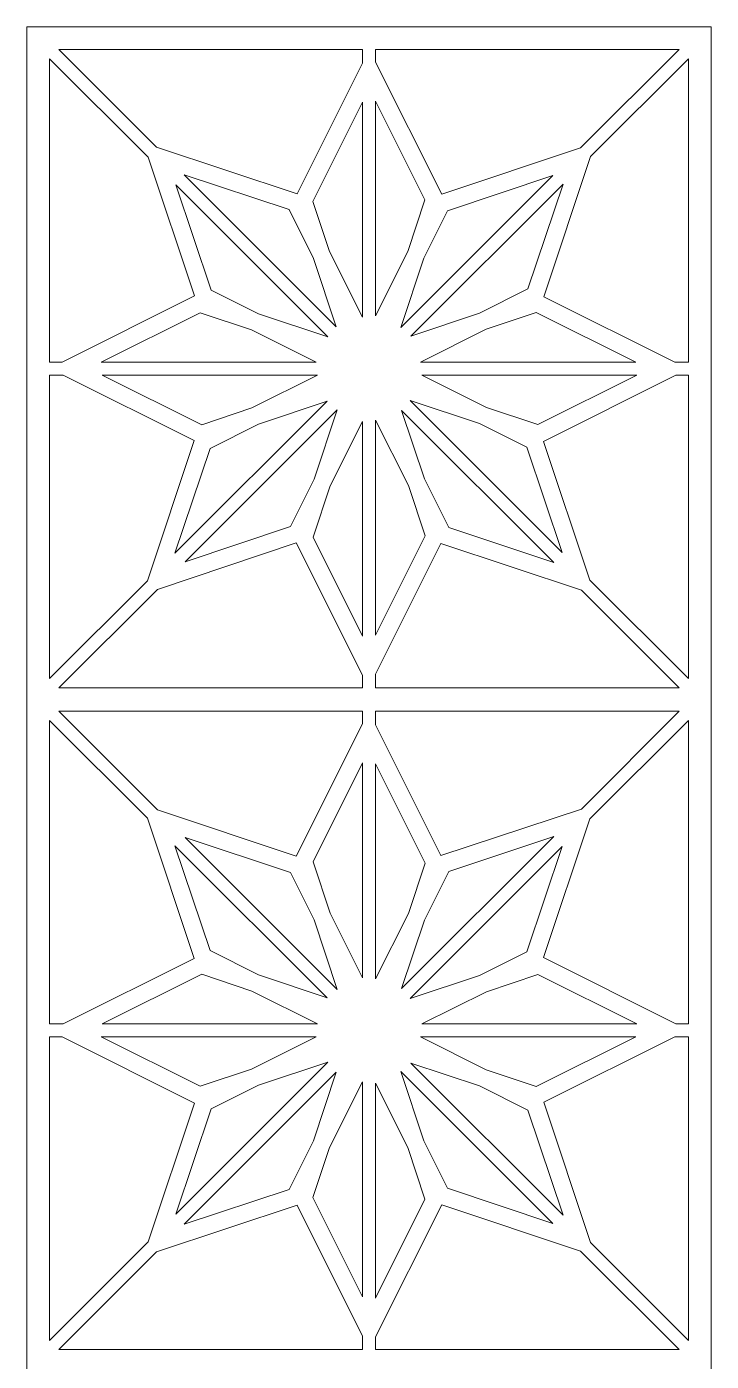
# Model space of a CAD drawing. Header units: centimetres. Extents: x -9 to 6.1, y -13.3 to 13.1.
# Drawn here: x -8.99 to -2.22, y -0.12 to 13.09 of the extents above; entities that cross this region are included whole.
import ezdxf

# ---------------------------------------------------------------- set-up
doc = ezdxf.new("R2010")
doc.units = ezdxf.units.CM
doc.header["$MEASUREMENT"] = 0

msp = doc.modelspace()

# ---------------------------------------------------------------- linework, layer by layer
at = {"lineweight": 9}
for points, knots in [([(-2.22412, 4.80858), (-2.22412, 4.80858), (-2.22412, -0.01024), (-2.22412, -0.01024), (-2.22412, -0.01024), (-2.22412, -0.01024), (-2.22412, -3.33059), (-2.22412, -3.33059), (-2.22412, -3.33059), (-2.22412, -3.33059), (-2.22412, -3.46005), (-2.22412, -3.46005), (-2.22412, -3.46005), (-2.22412, -3.46005), (-2.22412, -6.67083), (-2.22412, -6.67083), (-2.22412, -6.67083), (-2.22412, -6.67083), (-2.22412, -9.88155), (-2.22412, -9.88155), (-2.22412, -9.88155), (-2.22412, -9.88155), (-2.22412, -10.01101), (-2.22412, -10.01101), (-2.22412, -10.01101), (-2.22412, -10.01101), (-2.22412, -13.33143), (-2.22412, -13.33143), (-2.22412, -13.33143), (-2.22412, -13.33143), (-8.99436, -13.33143), (-8.99436, -13.33143), (-8.99436, -13.33143), (-8.99436, -13.33143), (-8.99436, -10.01101), (-8.99436, -10.01101), (-8.99436, -10.01101), (-8.99436, -10.01101), (-8.99436, -9.88155), (-8.99436, -9.88155), (-8.99436, -9.88155), (-8.99436, -9.88155), (-8.99436, -3.28571), (-8.99436, -3.28571), (-8.99436, -3.28571), (-8.99436, -3.28571), (-8.99436, -3.33059), (-8.99436, -3.33059), (-8.99436, -3.33059), (-8.99436, -3.33059), (-8.99436, -3.46005), (-8.99436, -3.46005), (-8.99436, -3.46005), (-8.99436, -3.46005), (-8.99436, -5.03309), (-8.99436, -5.03309), (-8.99436, -5.03309), (-8.99436, -5.03309), (-8.99436, -0.22951), (-8.99436, -0.22951), (-8.99436, -0.22951), (-8.99436, -0.22951), (-8.99436, 3.09085), (-8.99436, 3.09085), (-8.99436, 3.09085), (-8.99436, 3.09085), (-8.99436, 3.22037), (-8.99436, 3.22037), (-8.99436, 3.22037), (-8.99436, 3.22037), (-8.99436, 6.43109), (-8.99436, 6.43109), (-8.99436, 6.43109), (-8.99436, 6.43109), (-8.99436, 9.6418), (-8.99436, 9.6418), (-8.99436, 9.6418), (-8.99436, 9.6418), (-8.99436, 9.77133), (-8.99436, 9.77133), (-8.99436, 9.77133), (-8.99436, 9.77133), (-8.99436, 13.09168), (-8.99436, 13.09168), (-8.99436, 13.09168), (-8.99436, 13.09168), (-2.22412, 13.09168), (-2.22412, 13.09168), (-2.22412, 13.09168), (-2.22412, 13.09168), (-2.22412, 9.77133), (-2.22412, 9.77133), (-2.22412, 9.77133), (-2.22412, 9.77133), (-2.22412, 9.6418), (-2.22412, 9.6418), (-2.22412, 9.6418), (-2.22412, 9.6418), (-2.22412, 3.04597), (-2.22412, 3.04597), (-2.22412, 3.04597), (-2.22412, 3.04597), (-2.22412, 3.09085), (-2.22412, 3.09085), (-2.22412, 3.09085), (-2.22412, 3.09085), (-2.22412, 3.22037), (-2.22412, 3.22037), (-2.22412, 3.22037), (-2.22412, 3.22037), (-2.22412, 4.80858), (-2.22412, 4.80858)], [0, 0, 0, 0, 0.03448276, 0.03448276, 0.03448276, 0.03448276, 0.06896552, 0.06896552, 0.06896552, 0.06896552, 0.10344828, 0.10344828, 0.10344828, 0.10344828, 0.13793103, 0.13793103, 0.13793103, 0.13793103, 0.17241379, 0.17241379, 0.17241379, 0.17241379, 0.20689655, 0.20689655, 0.20689655, 0.20689655, 0.24137931, 0.24137931, 0.24137931, 0.24137931, 0.27586207, 0.27586207, 0.27586207, 0.27586207, 0.31034483, 0.31034483, 0.31034483, 0.31034483, 0.34482759, 0.34482759, 0.34482759, 0.34482759, 0.37931034, 0.37931034, 0.37931034, 0.37931034, 0.4137931, 0.4137931, 0.4137931, 0.4137931, 0.44827586, 0.44827586, 0.44827586, 0.44827586, 0.48275862, 0.48275862, 0.48275862, 0.48275862, 0.51724138, 0.51724138, 0.51724138, 0.51724138, 0.55172414, 0.55172414, 0.55172414, 0.55172414, 0.5862069, 0.5862069, 0.5862069, 0.5862069, 0.62068966, 0.62068966, 0.62068966, 0.62068966, 0.65517241, 0.65517241, 0.65517241, 0.65517241, 0.68965517, 0.68965517, 0.68965517, 0.68965517, 0.72413793, 0.72413793, 0.72413793, 0.72413793, 0.75862069, 0.75862069, 0.75862069, 0.75862069, 0.79310345, 0.79310345, 0.79310345, 0.79310345, 0.82758621, 0.82758621, 0.82758621, 0.82758621, 0.86206897, 0.86206897, 0.86206897, 0.86206897, 0.89655172, 0.89655172, 0.89655172, 0.89655172, 0.93103448, 0.93103448, 0.93103448, 0.93103448, 1, 1, 1, 1]), ([(-5.67401, 12.86603), (-5.67401, 12.86603), (-8.67711, 12.86603), (-8.67711, 12.86603), (-8.67711, 12.86603), (-8.67711, 12.86603), (-7.70947, 11.89833), (-7.70947, 11.89833), (-7.70947, 11.89833), (-7.70947, 11.89833), (-6.31992, 11.43664), (-6.31992, 11.43664), (-6.31992, 11.43664), (-6.31992, 11.43664), (-5.67401, 12.73159), (-5.67401, 12.73159), (-5.67401, 12.73159), (-5.67401, 12.73159), (-5.67401, 12.86603), (-5.67401, 12.86603)], [0, 0, 0, 0, 0.16666667, 0.16666667, 0.16666667, 0.16666667, 0.33333333, 0.33333333, 0.33333333, 0.33333333, 0.5, 0.5, 0.5, 0.5, 0.66666667, 0.66666667, 0.66666667, 0.66666667, 1, 1, 1, 1]), ([(-5.54454, 12.86603), (-5.54454, 12.86603), (-5.54454, 12.74141), (-5.54454, 12.74141), (-5.54454, 12.74141), (-5.54454, 12.74141), (-4.88842, 11.43243), (-4.88842, 11.43243), (-4.88842, 11.43243), (-4.88842, 11.43243), (-3.51602, 11.89133), (-3.51602, 11.89133), (-3.51602, 11.89133), (-3.51602, 11.89133), (-2.54138, 12.86603), (-2.54138, 12.86603), (-2.54138, 12.86603), (-2.54138, 12.86603), (-5.54454, 12.86603), (-5.54454, 12.86603)], [0, 0, 0, 0, 0.16666667, 0.16666667, 0.16666667, 0.16666667, 0.33333333, 0.33333333, 0.33333333, 0.33333333, 0.5, 0.5, 0.5, 0.5, 0.66666667, 0.66666667, 0.66666667, 0.66666667, 1, 1, 1, 1]), ([(-8.7687, 9.77133), (-8.7687, 9.77133), (-8.64415, 9.77133), (-8.64415, 9.77133), (-8.64415, 9.77133), (-8.64415, 9.77133), (-7.33511, 10.42738), (-7.33511, 10.42738), (-7.33511, 10.42738), (-7.33511, 10.42738), (-7.79406, 11.79978), (-7.79406, 11.79978), (-7.79406, 11.79978), (-7.79406, 11.79978), (-8.7687, 12.77443), (-8.7687, 12.77443), (-8.7687, 12.77443), (-8.7687, 12.77443), (-8.7687, 9.77133), (-8.7687, 9.77133)], [0, 0, 0, 0, 0.16666667, 0.16666667, 0.16666667, 0.16666667, 0.33333333, 0.33333333, 0.33333333, 0.33333333, 0.5, 0.5, 0.5, 0.5, 0.66666667, 0.66666667, 0.66666667, 0.66666667, 1, 1, 1, 1]), ([(-2.44984, 12.77443), (-2.44984, 12.77443), (-3.41747, 11.80674), (-3.41747, 11.80674), (-3.41747, 11.80674), (-3.41747, 11.80674), (-3.87917, 10.41725), (-3.87917, 10.41725), (-3.87917, 10.41725), (-3.87917, 10.41725), (-2.58422, 9.77133), (-2.58422, 9.77133), (-2.58422, 9.77133), (-2.58422, 9.77133), (-2.44984, 9.77133), (-2.44984, 9.77133), (-2.44984, 9.77133), (-2.44984, 9.77133), (-2.44984, 12.77443), (-2.44984, 12.77443)], [0, 0, 0, 0, 0.16666667, 0.16666667, 0.16666667, 0.16666667, 0.33333333, 0.33333333, 0.33333333, 0.33333333, 0.5, 0.5, 0.5, 0.5, 0.66666667, 0.66666667, 0.66666667, 0.66666667, 1, 1, 1, 1]), ([(-5.67401, 10.21683), (-5.67401, 10.21683), (-5.67401, 12.34435), (-5.67401, 12.34435), (-5.67401, 12.34435), (-5.67401, 12.34435), (-6.16458, 11.36078), (-6.16458, 11.36078), (-6.16458, 11.36078), (-6.16458, 11.36078), (-5.99872, 10.86473), (-5.99872, 10.86473), (-5.99872, 10.86473), (-5.99872, 10.86473), (-5.67401, 10.21683), (-5.67401, 10.21683)], [0, 0, 0, 0, 0.2, 0.2, 0.2, 0.2, 0.4, 0.4, 0.4, 0.4, 0.6, 0.6, 0.6, 0.6, 1, 1, 1, 1]), ([(-5.54454, 12.3557), (-5.54454, 12.3557), (-5.54454, 10.22818), (-5.54454, 10.22818), (-5.54454, 10.22818), (-5.54454, 10.22818), (-5.22589, 10.86702), (-5.22589, 10.86702), (-5.22589, 10.86702), (-5.22589, 10.86702), (-5.05671, 11.37614), (-5.05671, 11.37614), (-5.05671, 11.37614), (-5.05671, 11.37614), (-5.54454, 12.3557), (-5.54454, 12.3557)], [0, 0, 0, 0, 0.2, 0.2, 0.2, 0.2, 0.4, 0.4, 0.4, 0.4, 0.6, 0.6, 0.6, 0.6, 1, 1, 1, 1]), ([(-7.52022, 11.52601), (-7.52022, 11.52601), (-6.01587, 10.02158), (-6.01587, 10.02158), (-6.01587, 10.02158), (-6.01587, 10.02158), (-6.70359, 10.25011), (-6.70359, 10.25011), (-6.70359, 10.25011), (-6.70359, 10.25011), (-7.17167, 10.4836), (-7.17167, 10.4836), (-7.17167, 10.4836), (-7.17167, 10.4836), (-7.52022, 11.52601), (-7.52022, 11.52601)], [0, 0, 0, 0, 0.2, 0.2, 0.2, 0.2, 0.4, 0.4, 0.4, 0.4, 0.6, 0.6, 0.6, 0.6, 1, 1, 1, 1]), ([(-5.93235, 10.12122), (-5.93235, 10.12122), (-7.43671, 11.62557), (-7.43671, 11.62557), (-7.43671, 11.62557), (-7.43671, 11.62557), (-6.39789, 11.2804), (-6.39789, 11.2804), (-6.39789, 11.2804), (-6.39789, 11.2804), (-6.15871, 10.79824), (-6.15871, 10.79824), (-6.15871, 10.79824), (-6.15871, 10.79824), (-5.93235, 10.12122), (-5.93235, 10.12122)], [0, 0, 0, 0, 0.2, 0.2, 0.2, 0.2, 0.4, 0.4, 0.4, 0.4, 0.6, 0.6, 0.6, 0.6, 1, 1, 1, 1]), ([(-3.7898, 11.61754), (-3.7898, 11.61754), (-4.83221, 11.26899), (-4.83221, 11.26899), (-4.83221, 11.26899), (-4.83221, 11.26899), (-5.0657, 10.80086), (-5.0657, 10.80086), (-5.0657, 10.80086), (-5.0657, 10.80086), (-5.29422, 10.11312), (-5.29422, 10.11312), (-5.29422, 10.11312), (-5.29422, 10.11312), (-3.7898, 11.61754), (-3.7898, 11.61754)], [0, 0, 0, 0, 0.2, 0.2, 0.2, 0.2, 0.4, 0.4, 0.4, 0.4, 0.6, 0.6, 0.6, 0.6, 1, 1, 1, 1]), ([(-4.03795, 10.49641), (-4.03795, 10.49641), (-3.69023, 11.53404), (-3.69023, 11.53404), (-3.69023, 11.53404), (-3.69023, 11.53404), (-5.19459, 10.02962), (-5.19459, 10.02962), (-5.19459, 10.02962), (-5.19459, 10.02962), (-4.51756, 10.25604), (-4.51756, 10.25604), (-4.51756, 10.25604), (-4.51756, 10.25604), (-4.03795, 10.49641), (-4.03795, 10.49641)], [0, 0, 0, 0, 0.2, 0.2, 0.2, 0.2, 0.4, 0.4, 0.4, 0.4, 0.6, 0.6, 0.6, 0.6, 1, 1, 1, 1]), ([(-8.25844, 9.77133), (-8.25844, 9.77133), (-6.13092, 9.77133), (-6.13092, 9.77133), (-6.13092, 9.77133), (-6.13092, 9.77133), (-6.76969, 10.08998), (-6.76969, 10.08998), (-6.76969, 10.08998), (-6.76969, 10.08998), (-7.27889, 10.2591), (-7.27889, 10.2591), (-7.27889, 10.2591), (-7.27889, 10.2591), (-8.25844, 9.77133), (-8.25844, 9.77133)], [0, 0, 0, 0, 0.2, 0.2, 0.2, 0.2, 0.4, 0.4, 0.4, 0.4, 0.6, 0.6, 0.6, 0.6, 1, 1, 1, 1]), ([(-5.09897, 9.77133), (-5.09897, 9.77133), (-2.97146, 9.77133), (-2.97146, 9.77133), (-2.97146, 9.77133), (-2.97146, 9.77133), (-3.95503, 10.2619), (-3.95503, 10.2619), (-3.95503, 10.2619), (-3.95503, 10.2619), (-4.45115, 10.09604), (-4.45115, 10.09604), (-4.45115, 10.09604), (-4.45115, 10.09604), (-5.09897, 9.77133), (-5.09897, 9.77133)], [0, 0, 0, 0, 0.2, 0.2, 0.2, 0.2, 0.4, 0.4, 0.4, 0.4, 0.6, 0.6, 0.6, 0.6, 1, 1, 1, 1]), ([(-8.7687, 6.6387), (-8.7687, 6.6387), (-7.80101, 7.60633), (-7.80101, 7.60633), (-7.80101, 7.60633), (-7.80101, 7.60633), (-7.33931, 8.99588), (-7.33931, 8.99588), (-7.33931, 8.99588), (-7.33931, 8.99588), (-8.63427, 9.6418), (-8.63427, 9.6418), (-8.63427, 9.6418), (-8.63427, 9.6418), (-8.7687, 9.6418), (-8.7687, 9.6418), (-8.7687, 9.6418), (-8.7687, 9.6418), (-8.7687, 6.6387), (-8.7687, 6.6387)], [0, 0, 0, 0, 0.16666667, 0.16666667, 0.16666667, 0.16666667, 0.33333333, 0.33333333, 0.33333333, 0.33333333, 0.5, 0.5, 0.5, 0.5, 0.66666667, 0.66666667, 0.66666667, 0.66666667, 1, 1, 1, 1]), ([(-6.11951, 9.6418), (-6.11951, 9.6418), (-8.24709, 9.6418), (-8.24709, 9.6418), (-8.24709, 9.6418), (-8.24709, 9.6418), (-7.26352, 9.15122), (-7.26352, 9.15122), (-7.26352, 9.15122), (-7.26352, 9.15122), (-6.76741, 9.31709), (-6.76741, 9.31709), (-6.76741, 9.31709), (-6.76741, 9.31709), (-6.11951, 9.6418), (-6.11951, 9.6418)], [0, 0, 0, 0, 0.2, 0.2, 0.2, 0.2, 0.4, 0.4, 0.4, 0.4, 0.6, 0.6, 0.6, 0.6, 1, 1, 1, 1]), ([(-2.96011, 9.6418), (-2.96011, 9.6418), (-5.08762, 9.6418), (-5.08762, 9.6418), (-5.08762, 9.6418), (-5.08762, 9.6418), (-4.44878, 9.32314), (-4.44878, 9.32314), (-4.44878, 9.32314), (-4.44878, 9.32314), (-3.93966, 9.15403), (-3.93966, 9.15403), (-3.93966, 9.15403), (-3.93966, 9.15403), (-2.96011, 9.6418), (-2.96011, 9.6418)], [0, 0, 0, 0, 0.2, 0.2, 0.2, 0.2, 0.4, 0.4, 0.4, 0.4, 0.6, 0.6, 0.6, 0.6, 1, 1, 1, 1]), ([(-2.44984, 9.6418), (-2.44984, 9.6418), (-2.57439, 9.6418), (-2.57439, 9.6418), (-2.57439, 9.6418), (-2.57439, 9.6418), (-3.88338, 8.98575), (-3.88338, 8.98575), (-3.88338, 8.98575), (-3.88338, 8.98575), (-3.42448, 7.61334), (-3.42448, 7.61334), (-3.42448, 7.61334), (-3.42448, 7.61334), (-2.44984, 6.6387), (-2.44984, 6.6387), (-2.44984, 6.6387), (-2.44984, 6.6387), (-2.44984, 9.6418), (-2.44984, 9.6418)], [0, 0, 0, 0, 0.16666667, 0.16666667, 0.16666667, 0.16666667, 0.33333333, 0.33333333, 0.33333333, 0.33333333, 0.5, 0.5, 0.5, 0.5, 0.66666667, 0.66666667, 0.66666667, 0.66666667, 1, 1, 1, 1]), ([(-7.52825, 7.87909), (-7.52825, 7.87909), (-6.02389, 9.38344), (-6.02389, 9.38344), (-6.02389, 9.38344), (-6.02389, 9.38344), (-6.70092, 9.15709), (-6.70092, 9.15709), (-6.70092, 9.15709), (-6.70092, 9.15709), (-7.18052, 8.91672), (-7.18052, 8.91672), (-7.18052, 8.91672), (-7.18052, 8.91672), (-7.52825, 7.87909), (-7.52825, 7.87909)], [0, 0, 0, 0, 0.2, 0.2, 0.2, 0.2, 0.4, 0.4, 0.4, 0.4, 0.6, 0.6, 0.6, 0.6, 1, 1, 1, 1]), ([(-3.69827, 7.88712), (-3.69827, 7.88712), (-5.20268, 9.39155), (-5.20268, 9.39155), (-5.20268, 9.39155), (-5.20268, 9.39155), (-4.51495, 9.16302), (-4.51495, 9.16302), (-4.51495, 9.16302), (-4.51495, 9.16302), (-4.04682, 8.92953), (-4.04682, 8.92953), (-4.04682, 8.92953), (-4.04682, 8.92953), (-3.69827, 7.88712), (-3.69827, 7.88712)], [0, 0, 0, 0, 0.2, 0.2, 0.2, 0.2, 0.4, 0.4, 0.4, 0.4, 0.6, 0.6, 0.6, 0.6, 1, 1, 1, 1]), ([(-5.92426, 9.3), (-5.92426, 9.3), (-7.42869, 7.79559), (-7.42869, 7.79559), (-7.42869, 7.79559), (-7.42869, 7.79559), (-6.38628, 8.14414), (-6.38628, 8.14414), (-6.38628, 8.14414), (-6.38628, 8.14414), (-6.15279, 8.61228), (-6.15279, 8.61228), (-6.15279, 8.61228), (-6.15279, 8.61228), (-5.92426, 9.3), (-5.92426, 9.3)], [0, 0, 0, 0, 0.2, 0.2, 0.2, 0.2, 0.4, 0.4, 0.4, 0.4, 0.6, 0.6, 0.6, 0.6, 1, 1, 1, 1]), ([(-5.28619, 9.29191), (-5.28619, 9.29191), (-3.78177, 7.78755), (-3.78177, 7.78755), (-3.78177, 7.78755), (-3.78177, 7.78755), (-4.82067, 8.13273), (-4.82067, 8.13273), (-4.82067, 8.13273), (-4.82067, 8.13273), (-5.05977, 8.61488), (-5.05977, 8.61488), (-5.05977, 8.61488), (-5.05977, 8.61488), (-5.28619, 9.29191), (-5.28619, 9.29191)], [0, 0, 0, 0, 0.2, 0.2, 0.2, 0.2, 0.4, 0.4, 0.4, 0.4, 0.6, 0.6, 0.6, 0.6, 1, 1, 1, 1]), ([(-5.67401, 7.05743), (-5.67401, 7.05743), (-5.67401, 9.18489), (-5.67401, 9.18489), (-5.67401, 9.18489), (-5.67401, 9.18489), (-5.99266, 8.54611), (-5.99266, 8.54611), (-5.99266, 8.54611), (-5.99266, 8.54611), (-6.16184, 8.03699), (-6.16184, 8.03699), (-6.16184, 8.03699), (-6.16184, 8.03699), (-5.67401, 7.05743), (-5.67401, 7.05743)], [0, 0, 0, 0, 0.2, 0.2, 0.2, 0.2, 0.4, 0.4, 0.4, 0.4, 0.6, 0.6, 0.6, 0.6, 1, 1, 1, 1]), ([(-5.54454, 9.1963), (-5.54454, 9.1963), (-5.54454, 7.06878), (-5.54454, 7.06878), (-5.54454, 7.06878), (-5.54454, 7.06878), (-5.0539, 8.05235), (-5.0539, 8.05235), (-5.0539, 8.05235), (-5.0539, 8.05235), (-5.21977, 8.5484), (-5.21977, 8.5484), (-5.21977, 8.5484), (-5.21977, 8.5484), (-5.54454, 9.1963), (-5.54454, 9.1963)], [0, 0, 0, 0, 0.2, 0.2, 0.2, 0.2, 0.4, 0.4, 0.4, 0.4, 0.6, 0.6, 0.6, 0.6, 1, 1, 1, 1]), ([(-5.67401, 6.5471), (-5.67401, 6.5471), (-5.67401, 6.67166), (-5.67401, 6.67166), (-5.67401, 6.67166), (-5.67401, 6.67166), (-6.33005, 7.9807), (-6.33005, 7.9807), (-6.33005, 7.9807), (-6.33005, 7.9807), (-7.70246, 7.52175), (-7.70246, 7.52175), (-7.70246, 7.52175), (-7.70246, 7.52175), (-8.67711, 6.5471), (-8.67711, 6.5471), (-8.67711, 6.5471), (-8.67711, 6.5471), (-5.67401, 6.5471), (-5.67401, 6.5471)], [0, 0, 0, 0, 0.16666667, 0.16666667, 0.16666667, 0.16666667, 0.33333333, 0.33333333, 0.33333333, 0.33333333, 0.5, 0.5, 0.5, 0.5, 0.66666667, 0.66666667, 0.66666667, 0.66666667, 1, 1, 1, 1]), ([(-5.54454, 6.5471), (-5.54454, 6.5471), (-2.54138, 6.5471), (-2.54138, 6.5471), (-2.54138, 6.5471), (-2.54138, 6.5471), (-3.50907, 7.51479), (-3.50907, 7.51479), (-3.50907, 7.51479), (-3.50907, 7.51479), (-4.89856, 7.97649), (-4.89856, 7.97649), (-4.89856, 7.97649), (-4.89856, 7.97649), (-5.54454, 6.68154), (-5.54454, 6.68154), (-5.54454, 6.68154), (-5.54454, 6.68154), (-5.54454, 6.5471), (-5.54454, 6.5471)], [0, 0, 0, 0, 0.16666667, 0.16666667, 0.16666667, 0.16666667, 0.33333333, 0.33333333, 0.33333333, 0.33333333, 0.5, 0.5, 0.5, 0.5, 0.66666667, 0.66666667, 0.66666667, 0.66666667, 1, 1, 1, 1]), ([(-8.7687, 6.22348), (-8.7687, 6.22348), (-7.80101, 5.25584), (-7.80101, 5.25584), (-7.80101, 5.25584), (-7.80101, 5.25584), (-7.33931, 3.86629), (-7.33931, 3.86629), (-7.33931, 3.86629), (-7.33931, 3.86629), (-8.63427, 3.22037), (-8.63427, 3.22037), (-8.63427, 3.22037), (-8.63427, 3.22037), (-8.7687, 3.22037), (-8.7687, 3.22037), (-8.7687, 3.22037), (-8.7687, 3.22037), (-8.7687, 6.22348), (-8.7687, 6.22348)], [0, 0, 0, 0, 0.16666667, 0.16666667, 0.16666667, 0.16666667, 0.33333333, 0.33333333, 0.33333333, 0.33333333, 0.5, 0.5, 0.5, 0.5, 0.66666667, 0.66666667, 0.66666667, 0.66666667, 1, 1, 1, 1]), ([(-5.67401, 6.31507), (-5.67401, 6.31507), (-5.67401, 6.19051), (-5.67401, 6.19051), (-5.67401, 6.19051), (-5.67401, 6.19051), (-6.33005, 4.88148), (-6.33005, 4.88148), (-6.33005, 4.88148), (-6.33005, 4.88148), (-7.70246, 5.34036), (-7.70246, 5.34036), (-7.70246, 5.34036), (-7.70246, 5.34036), (-8.67711, 6.31507), (-8.67711, 6.31507), (-8.67711, 6.31507), (-8.67711, 6.31507), (-5.67401, 6.31507), (-5.67401, 6.31507)], [0, 0, 0, 0, 0.16666667, 0.16666667, 0.16666667, 0.16666667, 0.33333333, 0.33333333, 0.33333333, 0.33333333, 0.5, 0.5, 0.5, 0.5, 0.66666667, 0.66666667, 0.66666667, 0.66666667, 1, 1, 1, 1]), ([(-5.54454, 6.31507), (-5.54454, 6.31507), (-2.54138, 6.31507), (-2.54138, 6.31507), (-2.54138, 6.31507), (-2.54138, 6.31507), (-3.50907, 5.34738), (-3.50907, 5.34738), (-3.50907, 5.34738), (-3.50907, 5.34738), (-4.89856, 4.88568), (-4.89856, 4.88568), (-4.89856, 4.88568), (-4.89856, 4.88568), (-5.54454, 6.18063), (-5.54454, 6.18063), (-5.54454, 6.18063), (-5.54454, 6.18063), (-5.54454, 6.31507), (-5.54454, 6.31507)], [0, 0, 0, 0, 0.16666667, 0.16666667, 0.16666667, 0.16666667, 0.33333333, 0.33333333, 0.33333333, 0.33333333, 0.5, 0.5, 0.5, 0.5, 0.66666667, 0.66666667, 0.66666667, 0.66666667, 1, 1, 1, 1]), ([(-2.44984, 3.22037), (-2.44984, 3.22037), (-2.57439, 3.22037), (-2.57439, 3.22037), (-2.57439, 3.22037), (-2.57439, 3.22037), (-3.88338, 3.87642), (-3.88338, 3.87642), (-3.88338, 3.87642), (-3.88338, 3.87642), (-3.42448, 5.24883), (-3.42448, 5.24883), (-3.42448, 5.24883), (-3.42448, 5.24883), (-2.44984, 6.22348), (-2.44984, 6.22348), (-2.44984, 6.22348), (-2.44984, 6.22348), (-2.44984, 3.22037), (-2.44984, 3.22037)], [0, 0, 0, 0, 0.16666667, 0.16666667, 0.16666667, 0.16666667, 0.33333333, 0.33333333, 0.33333333, 0.33333333, 0.5, 0.5, 0.5, 0.5, 0.66666667, 0.66666667, 0.66666667, 0.66666667, 1, 1, 1, 1]), ([(-5.67401, 5.80474), (-5.67401, 5.80474), (-5.67401, 3.67729), (-5.67401, 3.67729), (-5.67401, 3.67729), (-5.67401, 3.67729), (-5.99266, 4.31606), (-5.99266, 4.31606), (-5.99266, 4.31606), (-5.99266, 4.31606), (-6.16184, 4.82519), (-6.16184, 4.82519), (-6.16184, 4.82519), (-6.16184, 4.82519), (-5.67401, 5.80474), (-5.67401, 5.80474)], [0, 0, 0, 0, 0.2, 0.2, 0.2, 0.2, 0.4, 0.4, 0.4, 0.4, 0.6, 0.6, 0.6, 0.6, 1, 1, 1, 1]), ([(-5.54454, 3.66587), (-5.54454, 3.66587), (-5.54454, 5.79339), (-5.54454, 5.79339), (-5.54454, 5.79339), (-5.54454, 5.79339), (-5.0539, 4.80982), (-5.0539, 4.80982), (-5.0539, 4.80982), (-5.0539, 4.80982), (-5.21977, 4.31377), (-5.21977, 4.31377), (-5.21977, 4.31377), (-5.21977, 4.31377), (-5.54454, 3.66587), (-5.54454, 3.66587)], [0, 0, 0, 0, 0.2, 0.2, 0.2, 0.2, 0.4, 0.4, 0.4, 0.4, 0.6, 0.6, 0.6, 0.6, 1, 1, 1, 1]), ([(-5.92426, 3.56217), (-5.92426, 3.56217), (-7.42869, 5.06658), (-7.42869, 5.06658), (-7.42869, 5.06658), (-7.42869, 5.06658), (-6.38628, 4.71803), (-6.38628, 4.71803), (-6.38628, 4.71803), (-6.38628, 4.71803), (-6.15279, 4.24989), (-6.15279, 4.24989), (-6.15279, 4.24989), (-6.15279, 4.24989), (-5.92426, 3.56217), (-5.92426, 3.56217)], [0, 0, 0, 0, 0.2, 0.2, 0.2, 0.2, 0.4, 0.4, 0.4, 0.4, 0.6, 0.6, 0.6, 0.6, 1, 1, 1, 1]), ([(-5.28619, 3.57026), (-5.28619, 3.57026), (-3.78177, 5.07462), (-3.78177, 5.07462), (-3.78177, 5.07462), (-3.78177, 5.07462), (-4.82067, 4.72944), (-4.82067, 4.72944), (-4.82067, 4.72944), (-4.82067, 4.72944), (-5.05977, 4.24729), (-5.05977, 4.24729), (-5.05977, 4.24729), (-5.05977, 4.24729), (-5.28619, 3.57026), (-5.28619, 3.57026)], [0, 0, 0, 0, 0.2, 0.2, 0.2, 0.2, 0.4, 0.4, 0.4, 0.4, 0.6, 0.6, 0.6, 0.6, 1, 1, 1, 1]), ([(-7.52825, 4.98308), (-7.52825, 4.98308), (-6.02389, 3.47866), (-6.02389, 3.47866), (-6.02389, 3.47866), (-6.02389, 3.47866), (-6.70092, 3.70508), (-6.70092, 3.70508), (-6.70092, 3.70508), (-6.70092, 3.70508), (-7.18052, 3.94546), (-7.18052, 3.94546), (-7.18052, 3.94546), (-7.18052, 3.94546), (-7.52825, 4.98308), (-7.52825, 4.98308)], [0, 0, 0, 0, 0.2, 0.2, 0.2, 0.2, 0.4, 0.4, 0.4, 0.4, 0.6, 0.6, 0.6, 0.6, 1, 1, 1, 1]), ([(-3.69827, 4.97504), (-3.69827, 4.97504), (-5.20268, 3.47063), (-5.20268, 3.47063), (-5.20268, 3.47063), (-5.20268, 3.47063), (-4.51495, 3.69915), (-4.51495, 3.69915), (-4.51495, 3.69915), (-4.51495, 3.69915), (-4.04682, 3.93264), (-4.04682, 3.93264), (-4.04682, 3.93264), (-4.04682, 3.93264), (-3.69827, 4.97504), (-3.69827, 4.97504)], [0, 0, 0, 0, 0.2, 0.2, 0.2, 0.2, 0.4, 0.4, 0.4, 0.4, 0.6, 0.6, 0.6, 0.6, 1, 1, 1, 1]), ([(-6.11951, 3.22037), (-6.11951, 3.22037), (-8.24709, 3.22037), (-8.24709, 3.22037), (-8.24709, 3.22037), (-8.24709, 3.22037), (-7.26352, 3.71094), (-7.26352, 3.71094), (-7.26352, 3.71094), (-7.26352, 3.71094), (-6.76741, 3.54508), (-6.76741, 3.54508), (-6.76741, 3.54508), (-6.76741, 3.54508), (-6.11951, 3.22037), (-6.11951, 3.22037)], [0, 0, 0, 0, 0.2, 0.2, 0.2, 0.2, 0.4, 0.4, 0.4, 0.4, 0.6, 0.6, 0.6, 0.6, 1, 1, 1, 1]), ([(-2.96011, 3.22037), (-2.96011, 3.22037), (-5.08762, 3.22037), (-5.08762, 3.22037), (-5.08762, 3.22037), (-5.08762, 3.22037), (-4.44878, 3.53903), (-4.44878, 3.53903), (-4.44878, 3.53903), (-4.44878, 3.53903), (-3.93966, 3.70814), (-3.93966, 3.70814), (-3.93966, 3.70814), (-3.93966, 3.70814), (-2.96011, 3.22037), (-2.96011, 3.22037)], [0, 0, 0, 0, 0.2, 0.2, 0.2, 0.2, 0.4, 0.4, 0.4, 0.4, 0.6, 0.6, 0.6, 0.6, 1, 1, 1, 1]), ([(-8.7687, 3.09085), (-8.7687, 3.09085), (-8.64415, 3.09085), (-8.64415, 3.09085), (-8.64415, 3.09085), (-8.64415, 3.09085), (-7.33511, 2.43479), (-7.33511, 2.43479), (-7.33511, 2.43479), (-7.33511, 2.43479), (-7.79406, 1.06239), (-7.79406, 1.06239), (-7.79406, 1.06239), (-7.79406, 1.06239), (-8.7687, 0.08774), (-8.7687, 0.08774), (-8.7687, 0.08774), (-8.7687, 0.08774), (-8.7687, 3.09085), (-8.7687, 3.09085)], [0, 0, 0, 0, 0.16666667, 0.16666667, 0.16666667, 0.16666667, 0.33333333, 0.33333333, 0.33333333, 0.33333333, 0.5, 0.5, 0.5, 0.5, 0.66666667, 0.66666667, 0.66666667, 0.66666667, 1, 1, 1, 1]), ([(-8.25844, 3.09085), (-8.25844, 3.09085), (-6.13092, 3.09085), (-6.13092, 3.09085), (-6.13092, 3.09085), (-6.13092, 3.09085), (-6.76969, 2.77219), (-6.76969, 2.77219), (-6.76969, 2.77219), (-6.76969, 2.77219), (-7.27889, 2.60307), (-7.27889, 2.60307), (-7.27889, 2.60307), (-7.27889, 2.60307), (-8.25844, 3.09085), (-8.25844, 3.09085)], [0, 0, 0, 0, 0.2, 0.2, 0.2, 0.2, 0.4, 0.4, 0.4, 0.4, 0.6, 0.6, 0.6, 0.6, 1, 1, 1, 1]), ([(-5.09897, 3.09085), (-5.09897, 3.09085), (-2.97146, 3.09085), (-2.97146, 3.09085), (-2.97146, 3.09085), (-2.97146, 3.09085), (-3.95503, 2.60027), (-3.95503, 2.60027), (-3.95503, 2.60027), (-3.95503, 2.60027), (-4.45115, 2.76613), (-4.45115, 2.76613), (-4.45115, 2.76613), (-4.45115, 2.76613), (-5.09897, 3.09085), (-5.09897, 3.09085)], [0, 0, 0, 0, 0.2, 0.2, 0.2, 0.2, 0.4, 0.4, 0.4, 0.4, 0.6, 0.6, 0.6, 0.6, 1, 1, 1, 1]), ([(-2.44984, 0.08774), (-2.44984, 0.08774), (-3.41747, 1.05537), (-3.41747, 1.05537), (-3.41747, 1.05537), (-3.41747, 1.05537), (-3.87917, 2.44493), (-3.87917, 2.44493), (-3.87917, 2.44493), (-3.87917, 2.44493), (-2.58422, 3.09085), (-2.58422, 3.09085), (-2.58422, 3.09085), (-2.58422, 3.09085), (-2.44984, 3.09085), (-2.44984, 3.09085), (-2.44984, 3.09085), (-2.44984, 3.09085), (-2.44984, 0.08774), (-2.44984, 0.08774)], [0, 0, 0, 0, 0.16666667, 0.16666667, 0.16666667, 0.16666667, 0.33333333, 0.33333333, 0.33333333, 0.33333333, 0.5, 0.5, 0.5, 0.5, 0.66666667, 0.66666667, 0.66666667, 0.66666667, 1, 1, 1, 1]), ([(-7.52022, 1.33617), (-7.52022, 1.33617), (-6.01587, 2.84058), (-6.01587, 2.84058), (-6.01587, 2.84058), (-6.01587, 2.84058), (-6.70359, 2.61206), (-6.70359, 2.61206), (-6.70359, 2.61206), (-6.70359, 2.61206), (-7.17167, 2.37856), (-7.17167, 2.37856), (-7.17167, 2.37856), (-7.17167, 2.37856), (-7.52022, 1.33617), (-7.52022, 1.33617)], [0, 0, 0, 0, 0.2, 0.2, 0.2, 0.2, 0.4, 0.4, 0.4, 0.4, 0.6, 0.6, 0.6, 0.6, 1, 1, 1, 1]), ([(-4.03795, 2.36575), (-4.03795, 2.36575), (-3.69023, 1.32814), (-3.69023, 1.32814), (-3.69023, 1.32814), (-3.69023, 1.32814), (-5.19459, 2.83255), (-5.19459, 2.83255), (-5.19459, 2.83255), (-5.19459, 2.83255), (-4.51756, 2.60614), (-4.51756, 2.60614), (-4.51756, 2.60614), (-4.51756, 2.60614), (-4.03795, 2.36575), (-4.03795, 2.36575)], [0, 0, 0, 0, 0.2, 0.2, 0.2, 0.2, 0.4, 0.4, 0.4, 0.4, 0.6, 0.6, 0.6, 0.6, 1, 1, 1, 1]), ([(-5.93235, 2.74095), (-5.93235, 2.74095), (-7.43671, 1.2366), (-7.43671, 1.2366), (-7.43671, 1.2366), (-7.43671, 1.2366), (-6.39789, 1.58177), (-6.39789, 1.58177), (-6.39789, 1.58177), (-6.39789, 1.58177), (-6.15871, 2.06393), (-6.15871, 2.06393), (-6.15871, 2.06393), (-6.15871, 2.06393), (-5.93235, 2.74095), (-5.93235, 2.74095)], [0, 0, 0, 0, 0.2, 0.2, 0.2, 0.2, 0.4, 0.4, 0.4, 0.4, 0.6, 0.6, 0.6, 0.6, 1, 1, 1, 1]), ([(-5.67401, 2.64533), (-5.67401, 2.64533), (-5.67401, 0.51782), (-5.67401, 0.51782), (-5.67401, 0.51782), (-5.67401, 0.51782), (-6.16458, 1.50138), (-6.16458, 1.50138), (-6.16458, 1.50138), (-6.16458, 1.50138), (-5.99872, 1.99745), (-5.99872, 1.99745), (-5.99872, 1.99745), (-5.99872, 1.99745), (-5.67401, 2.64533), (-5.67401, 2.64533)], [0, 0, 0, 0, 0.2, 0.2, 0.2, 0.2, 0.4, 0.4, 0.4, 0.4, 0.6, 0.6, 0.6, 0.6, 1, 1, 1, 1]), ([(-3.7898, 1.24462), (-3.7898, 1.24462), (-4.83221, 1.59318), (-4.83221, 1.59318), (-4.83221, 1.59318), (-4.83221, 1.59318), (-5.0657, 2.06131), (-5.0657, 2.06131), (-5.0657, 2.06131), (-5.0657, 2.06131), (-5.29422, 2.74905), (-5.29422, 2.74905), (-5.29422, 2.74905), (-5.29422, 2.74905), (-3.7898, 1.24462), (-3.7898, 1.24462)], [0, 0, 0, 0, 0.2, 0.2, 0.2, 0.2, 0.4, 0.4, 0.4, 0.4, 0.6, 0.6, 0.6, 0.6, 1, 1, 1, 1]), ([(-5.54454, 0.50648), (-5.54454, 0.50648), (-5.54454, 2.63399), (-5.54454, 2.63399), (-5.54454, 2.63399), (-5.54454, 2.63399), (-5.22589, 1.99515), (-5.22589, 1.99515), (-5.22589, 1.99515), (-5.22589, 1.99515), (-5.05671, 1.48603), (-5.05671, 1.48603), (-5.05671, 1.48603), (-5.05671, 1.48603), (-5.54454, 0.50648), (-5.54454, 0.50648)], [0, 0, 0, 0, 0.2, 0.2, 0.2, 0.2, 0.4, 0.4, 0.4, 0.4, 0.6, 0.6, 0.6, 0.6, 1, 1, 1, 1]), ([(-5.67401, -0.00386), (-5.67401, -0.00386), (-8.67711, -0.00386), (-8.67711, -0.00386), (-8.67711, -0.00386), (-8.67711, -0.00386), (-7.70947, 0.96384), (-7.70947, 0.96384), (-7.70947, 0.96384), (-7.70947, 0.96384), (-6.31992, 1.42554), (-6.31992, 1.42554), (-6.31992, 1.42554), (-6.31992, 1.42554), (-5.67401, 0.13057), (-5.67401, 0.13057), (-5.67401, 0.13057), (-5.67401, 0.13057), (-5.67401, -0.00386), (-5.67401, -0.00386)], [0, 0, 0, 0, 0.16666667, 0.16666667, 0.16666667, 0.16666667, 0.33333333, 0.33333333, 0.33333333, 0.33333333, 0.5, 0.5, 0.5, 0.5, 0.66666667, 0.66666667, 0.66666667, 0.66666667, 1, 1, 1, 1]), ([(-5.54454, -0.00386), (-5.54454, -0.00386), (-5.54454, 0.12076), (-5.54454, 0.12076), (-5.54454, 0.12076), (-5.54454, 0.12076), (-4.88842, 1.42974), (-4.88842, 1.42974), (-4.88842, 1.42974), (-4.88842, 1.42974), (-3.51602, 0.97085), (-3.51602, 0.97085), (-3.51602, 0.97085), (-3.51602, 0.97085), (-2.54138, -0.00386), (-2.54138, -0.00386), (-2.54138, -0.00386), (-2.54138, -0.00386), (-5.54454, -0.00386), (-5.54454, -0.00386)], [0, 0, 0, 0, 0.16666667, 0.16666667, 0.16666667, 0.16666667, 0.33333333, 0.33333333, 0.33333333, 0.33333333, 0.5, 0.5, 0.5, 0.5, 0.66666667, 0.66666667, 0.66666667, 0.66666667, 1, 1, 1, 1])]:
    msp.add_open_spline(points, degree=3, knots=knots, dxfattribs=at)

doc.saveas('drawing.dxf')
